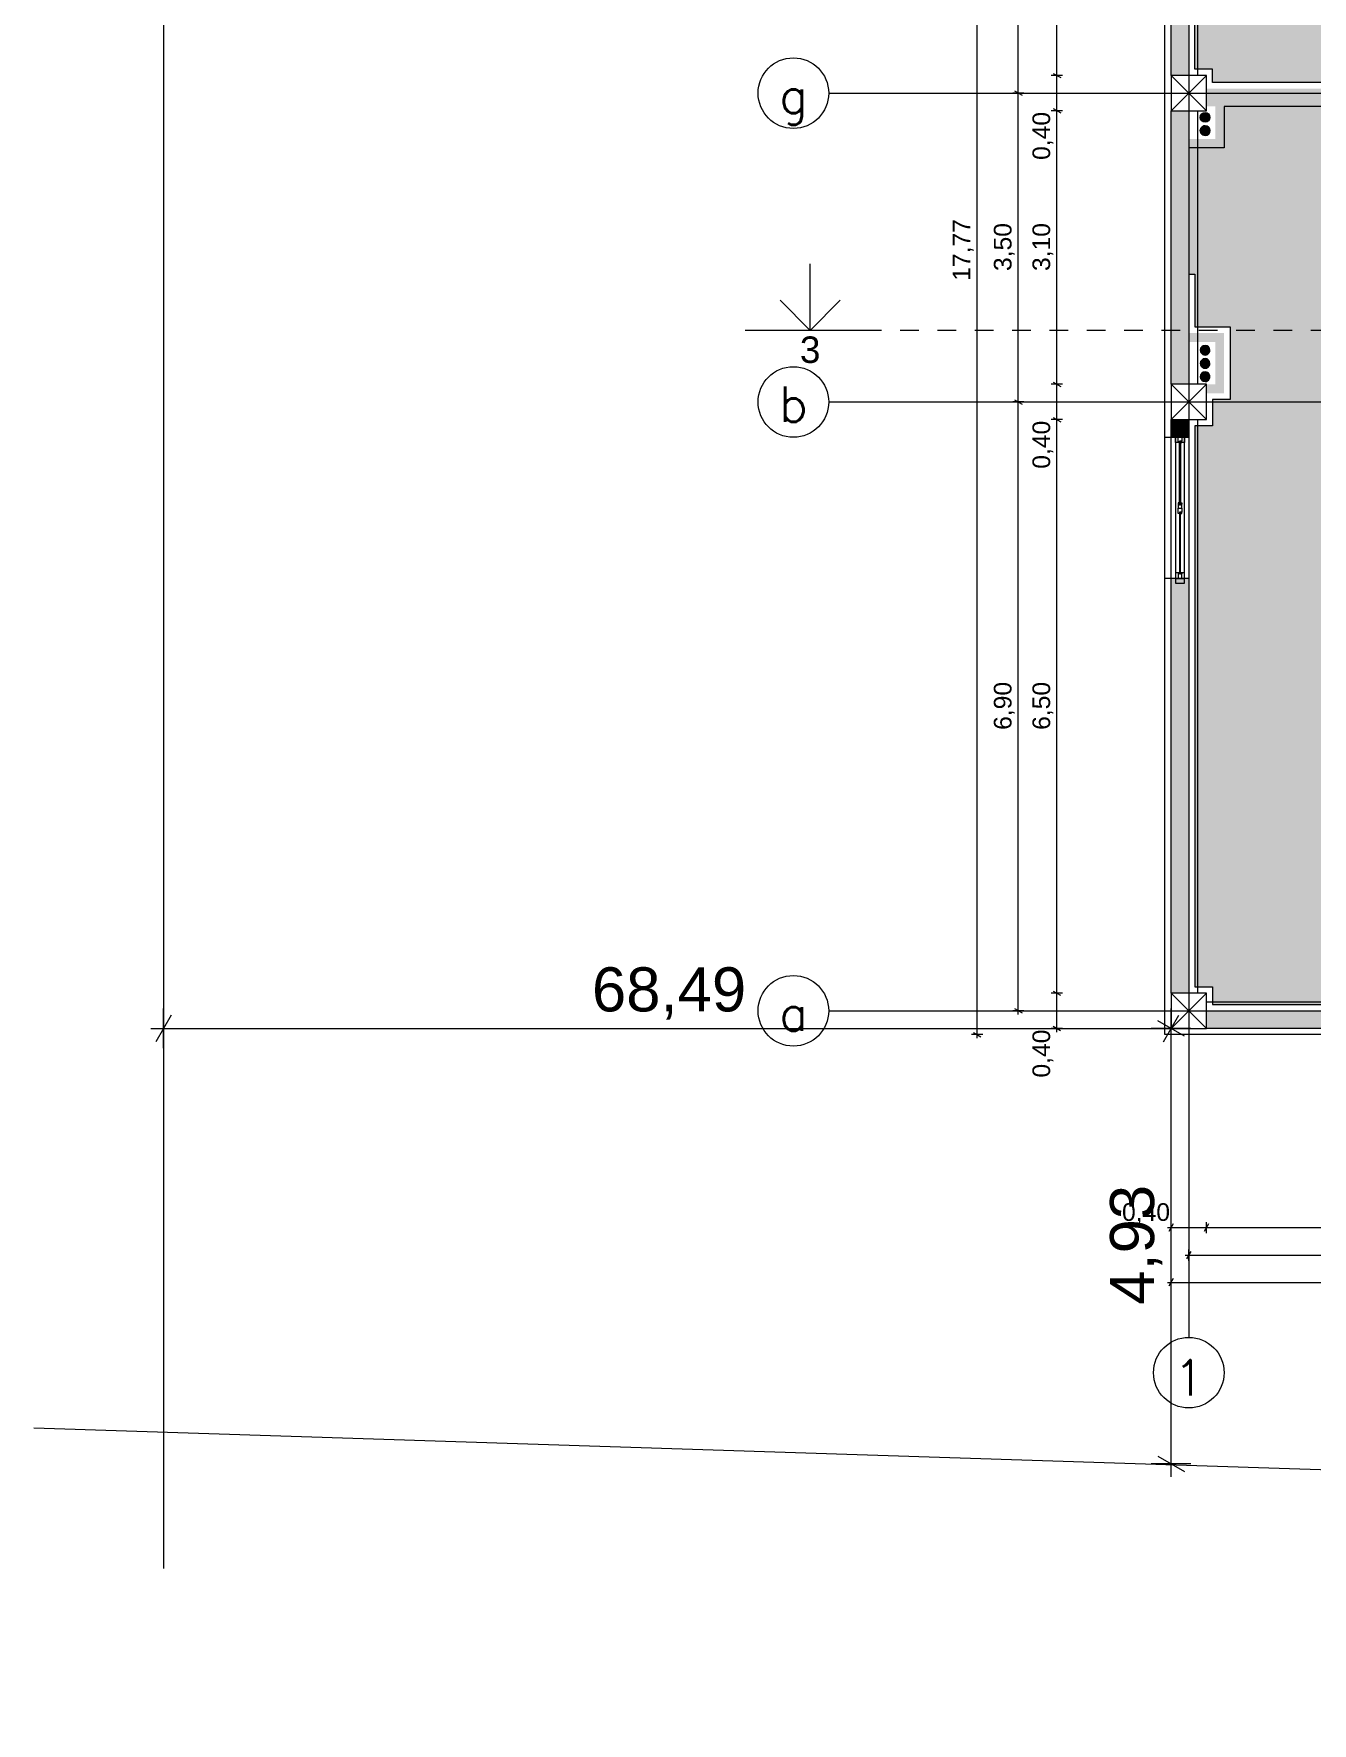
# Model space of a CAD drawing. Header units: metres. Extents: x 476297 to 476657, y 4620828 to 4621206.
# Drawn here: x 476377.77 to 476392.25, y 4621056.25 to 4621075.39 of the extents above; entities that cross this region are included whole.
import ezdxf

# ---------------------------------------------------------------- set-up
doc = ezdxf.new("R2010")
doc.units = ezdxf.units.M
doc.header["$MEASUREMENT"] = 0
doc.linetypes.add('Dashed', pattern=[0.42333333333324, 0.21166666666662, -0.21166666666662])
for name, color, linetype in [('0_Pen_No__42_Pen_No__250', 7, 'Continuous'), ('2D Drafting - General_Pen_No__1', 7, 'Continuous'), ('2D Drafting - General_Pen_No__250_Pen_No__7', 7, 'Continuous'), ('Annotation - Text_Pen_No__7', 7, 'Continuous'), ('G-Anno-Nplt', 7, 'Continuous'), ('kar-panjara_Pen_No__7_Pen_No__7', 7, 'Continuous'), ('New.', 7, 'Continuous'), ('New_________ _________ ___2', 7, 'Continuous'), ('Newreg_nak', 7, 'Continuous'), ('Newshenobebi', 7, 'Continuous'), ('NewStructural - Bearing', 7, 'Continuous'), ('shaxtebi da milebi_Pen_No__1_Pen_No__1', 7, 'Continuous'), ('shaxtebi da milebi_Pen_No__5_Pen_No__250', 7, 'Continuous'), ('shaxtebi da milebi_Pen_No__5_Pen_No__5', 7, 'Continuous'), ('zoma', 7, 'Continuous'), ('zoma_Pen_No__5', 7, 'Continuous')]:
    doc.layers.add(name, color=color, linetype=linetype)
doc.styles.add('GENERATED_STYLE_1', font='arial.ttf')
doc.styles.add('GENERATED_STYLE_2', font='arial.ttf')
doc.linetypes.add('Break', pattern='A,0,[1,A-1 áƒ¡áƒ\x90áƒ®áƒšáƒ˜ - áƒ›áƒ¨áƒ”áƒœáƒ”áƒ‘áƒšáƒ”áƒ‘áƒ¡1.Shx,S=0.01567902550810859,R=0,X=0,Y=0],-1.97555721402168,0', length=1.97555721402168)
doc.dimstyles.new('GENERATED_STYLE__1', dxfattribs={"dimtxt": 0.2, "dimasz": 0.0644213309708986, "dimexe": 0.18, "dimexo": 0.003, "dimgap": 0.09, "dimtad": 1, "dimtih": 1, "dimtoh": 1, "dimzin": 0, "dimdsep": 46, "dimtxsty": 'GENERATED_STYLE_2', "dimblk": 'ARROWHEAD_2', "dimblk1": 'ARROWHEAD_2', "dimblk2": 'ARROWHEAD_2', "dimcen": 0.09, "dimclrd": 142, "dimclre": 142, "dimclrt": 142, "dimadec": 0, "dimazin": 0, "dimtfac": 1, "dimtdec": 4, "dimtmove": 0, "dimatfit": 3, "dimfxl": 1, "dimtolj": 1, "dimtzin": 0, "dimarcsym": 0})
doc.dimstyles.new('GENERATED_STYLE__10', dxfattribs={"dimtxt": 0.5, "dimasz": 0.228, "dimexe": 0.18, "dimexo": 0.003, "dimgap": 0.09, "dimtad": 1, "dimtih": 1, "dimtoh": 1, "dimzin": 0, "dimdsep": 46, "dimtxsty": 'GENERATED_STYLE_2', "dimblk": 'ARROWHEAD_2', "dimblk1": 'ARROWHEAD_2', "dimblk2": 'ARROWHEAD_2', "dimcen": 0.09, "dimclrd": 1, "dimclre": 1, "dimclrt": 1, "dimadec": 0, "dimazin": 0, "dimtfac": 1, "dimtdec": 4, "dimtmove": 0, "dimatfit": 3, "dimfxl": 1, "dimtolj": 1, "dimtzin": 0, "dimarcsym": 0})
doc.dimstyles.new('GENERATED_STYLE__11', dxfattribs={"dimtxt": 0.2, "dimasz": 0.0644213309708986, "dimexe": 0.18, "dimexo": 0.003, "dimgap": 0.09, "dimtad": 1, "dimzin": 0, "dimdsep": 46, "dimtxsty": 'GENERATED_STYLE_2', "dimblk": 'ARROWHEAD_2', "dimblk1": 'ARROWHEAD_2', "dimblk2": 'ARROWHEAD_2', "dimcen": 0.09, "dimclrd": 142, "dimclre": 142, "dimclrt": 142, "dimadec": 0, "dimazin": 0, "dimtfac": 1, "dimtdec": 4, "dimtmove": 0, "dimatfit": 3, "dimfxl": 1, "dimtolj": 1, "dimtzin": 0, "dimarcsym": 0})
doc.dimstyles.new('GENERATED_STYLE__9', dxfattribs={"dimtxt": 0.5, "dimasz": 0.228, "dimexe": 0.18, "dimexo": 0.003, "dimgap": 0.09, "dimtad": 1, "dimzin": 0, "dimdsep": 46, "dimtxsty": 'GENERATED_STYLE_2', "dimblk": 'ARROWHEAD_2', "dimblk1": 'ARROWHEAD_2', "dimblk2": 'ARROWHEAD_2', "dimcen": 0.09, "dimclrd": 1, "dimclre": 1, "dimclrt": 1, "dimadec": 0, "dimazin": 0, "dimtfac": 1, "dimtdec": 4, "dimtmove": 0, "dimatfit": 3, "dimfxl": 1, "dimtolj": 1, "dimtzin": 0, "dimarcsym": 0})

# ---------------------------------------------------------------- blocks, each defined once
blk = doc.blocks.new('*D167', base_point=(476844.5271483883, 4621385.791044046))
at = {"layer": 'zoma', "color": 1, "linetype": 'Continuous', "lineweight": 0, "transparency": 16777216}
for p, q in [((476390.8808092986, 4621064.120585401), (476390.4308092986, 4621064.120585401)), ((476390.8058092986, 4621064.033982901), (476390.5058092986, 4621064.2071879)), ((476390.6558092986, 4621064.120585401), (476390.6558092986, 4621064.267285401)), ((476390.6558092986, 4621059.186710889), (476390.6558092986, 4621064.120585401)), ((476390.8808092986, 4621059.186710889), (476390.4308092986, 4621059.186710889)), ((476390.5058092986, 4621059.273313389), (476390.8058092986, 4621059.10010839)), ((476390.6558092986, 4621059.040010889), (476390.6558092986, 4621059.186710889))]:
    blk.add_line(p, q, dxfattribs=at)
at = {"layer": 'zoma', "color": 1, "lineweight": 0, "transparency": 16777216, "insert": (476390.5558092986, 4621060.98850318), "char_height": 0.5, "attachment_point": 7, "rotation": 90, "style": 'GENERATED_STYLE_2'}
blk.add_mtext('\\A1;{\\pql;\\fArial CYR|b0|i0|c204|p34;4,93}', dxfattribs=at)
blk = doc.blocks.new('ARROWHEAD_2')
at = {"color": 0, "linetype": 'Continuous', "lineweight": 0}
for p, q in [((0, 0), (-1, 0)), ((-0.3781315, -0.655), (0.3781315, 0.655))]:
    blk.add_line(p, q, dxfattribs=at)
blk = doc.blocks.new('*D168', base_point=(476844.5271483883, 4621385.791044046))
at = {"layer": 'zoma', "color": 1, "linetype": 'Continuous', "lineweight": 0, "transparency": 16777216}
for p, q in [((476379.2389633605, 4621063.895585401), (476379.2389633605, 4621064.3455854)), ((476390.6558092986, 4621063.895585401), (476390.6558092986, 4621064.3455854)), ((476379.0922633605, 4621064.120585401), (476379.2389633605, 4621064.120585401)), ((476379.3255658605, 4621064.270585401), (476379.1523608605, 4621063.9705854)), ((476379.2389633605, 4621064.120585401), (476390.6558092986, 4621064.120585401)), ((476390.5692067986, 4621063.9705854), (476390.7424117986, 4621064.270585401)), ((476390.6558092986, 4621064.120585401), (476390.8025092986, 4621064.120585401))]:
    blk.add_line(p, q, dxfattribs=at)
at = {"layer": 'zoma', "color": 1, "lineweight": 0, "transparency": 16777216, "insert": (476384.0925288057, 4621064.2205854), "char_height": 0.5, "attachment_point": 7, "style": 'GENERATED_STYLE_2'}
blk.add_mtext('\\A1;{\\pql;\\fArial CYR|b0|i0|c204|p34;68,49}', dxfattribs=at)
blk = doc.blocks.new('*D177', base_point=(476844.5271483883, 4621385.791044046))
at = {"layer": 'zoma', "color": 142, "linetype": 'Continuous', "lineweight": 0, "transparency": 16777216}
for p, q in [((476390.8143538779, 4621061.551378555), (476390.8558039184, 4621061.551378555)), ((476390.8802734286, 4621061.593761009), (476390.8313344083, 4621061.5089961)), ((476390.8558039184, 4621061.487804873), (476390.8558039184, 4621061.614952236)), ((476390.8558039184, 4621061.551378555), (476397.7558039184, 4621061.551378555)), ((476397.7802734285, 4621061.593761009), (476397.7313344082, 4621061.5089961)), ((476397.7558039184, 4621061.487804873), (476397.7558039184, 4621061.614952236))]:
    blk.add_line(p, q, dxfattribs=at)
at = {"layer": 'zoma', "color": 142, "lineweight": 0, "transparency": 16777216, "insert": (476394.0397459125, 4621061.591378556), "char_height": 0.2, "attachment_point": 7, "style": 'GENERATED_STYLE_2'}
blk.add_mtext('\\A1;{\\pql;\\fArial CYR|b0|i0|c204|p34;6,90}', dxfattribs=at)
blk = doc.blocks.new('*D183', base_point=(476844.5271483883, 4621385.791044046))
at = {"layer": 'zoma', "color": 142, "linetype": 'Continuous', "lineweight": 0, "transparency": 16777216}
for p, q in [((476388.9241291361, 4621071.220579277), (476388.9241286437, 4621074.720579277)), ((476388.9877028179, 4621071.220579286), (476388.8605554542, 4621071.220579267)), ((476388.881746678, 4621071.245048781), (476388.9665115941, 4621071.196109773)), ((476388.9241301067, 4621064.320579276), (476388.9241291361, 4621071.220579277)), ((476388.9877037886, 4621064.320579286), (476388.8605564248, 4621064.320579268)), ((476388.8817476486, 4621064.345048781), (476388.9665125647, 4621064.296109772)), ((476388.9241301125, 4621064.279129236), (476388.9241301067, 4621064.320579276))]:
    blk.add_line(p, q, dxfattribs=at)
at = {"layer": 'zoma', "color": 142, "lineweight": 0, "transparency": 16777216, "insert": (476388.8841296582, 4621067.504521265), "char_height": 0.2, "attachment_point": 7, "rotation": 90.00000805970959, "style": 'GENERATED_STYLE_2'}
blk.add_mtext('\\A1;{\\pql;\\fArial CYR|b0|i0|c204|p34;6,90}', dxfattribs=at)
blk = doc.blocks.new('*D184', base_point=(476844.5271483883, 4621385.791044046))
at = {"layer": 'zoma', "color": 142, "linetype": 'Continuous', "lineweight": 0, "transparency": 16777216}
for p, q in [((476388.8817461857, 4621074.745048781), (476388.9665111018, 4621074.696109773)), ((476388.9241291361, 4621071.220579277), (476388.9241286437, 4621074.720579277)), ((476388.9877028179, 4621071.220579286), (476388.8605554542, 4621071.220579267)), ((476388.881746678, 4621071.245048781), (476388.9665115941, 4621071.196109773))]:
    blk.add_line(p, q, dxfattribs=at)
at = {"layer": 'zoma', "color": 142, "lineweight": 0, "transparency": 16777216, "insert": (476388.8841289267, 4621072.704521265), "char_height": 0.2, "attachment_point": 7, "rotation": 90.00000805970959, "style": 'GENERATED_STYLE_2'}
blk.add_mtext('\\A1;{\\pql;\\fArial CYR|b0|i0|c204|p34;3,50}', dxfattribs=at)
blk = doc.blocks.new('*D185', base_point=(476844.5271483883, 4621385.791044046))
at = {"layer": 'zoma', "color": 142, "linetype": 'Continuous', "lineweight": 0, "transparency": 16777216}
for p, q in [((476388.987701355, 4621081.620579286), (476388.8605539912, 4621081.620579268)), ((476388.9665101311, 4621081.596109773), (476388.8817452151, 4621081.645048781)), ((476388.9241276731, 4621081.620579277), (476388.9241276673, 4621081.662029318)), ((476388.9241286437, 4621074.720579277), (476388.9241276731, 4621081.620579277)), ((476388.9877023256, 4621074.720579286), (476388.8605549618, 4621074.720579267)), ((476388.8817461857, 4621074.745048781), (476388.9665111018, 4621074.696109773)), ((476388.9241291361, 4621071.220579277), (476388.9241286437, 4621074.720579277))]:
    blk.add_line(p, q, dxfattribs=at)
at = {"layer": 'zoma', "color": 142, "lineweight": 0, "transparency": 16777216, "insert": (476388.8841281952, 4621077.904521265), "char_height": 0.2, "attachment_point": 7, "rotation": 90.00000805970959, "style": 'GENERATED_STYLE_2'}
blk.add_mtext('\\A1;{\\pql;\\fArial CYR|b0|i0|c204|p34;6,90}', dxfattribs=at)
blk = doc.blocks.new('*D189', base_point=(476844.5271483883, 4621385.791044046))
at = {"layer": 'zoma', "color": 142, "linetype": 'Continuous', "lineweight": 0, "transparency": 16777216}
for p, q in [((476390.6143538778, 4621061.242730129), (476390.6558039184, 4621061.242730129)), ((476390.6802734286, 4621061.285112583), (476390.6313344082, 4621061.200347674)), ((476390.6558039184, 4621061.179156447), (476390.6558039184, 4621061.30630381)), ((476390.6558039184, 4621061.242730129), (476432.4558039184, 4621061.242730129)), ((476432.4313344082, 4621061.200347674), (476432.4802734285, 4621061.285112583)), ((476432.4558039184, 4621061.179156447), (476432.4558039184, 4621061.30630381)), ((476432.4558039184, 4621061.242730129), (476432.497253959, 4621061.242730129))]:
    blk.add_line(p, q, dxfattribs=at)
at = {"layer": 'zoma', "color": 142, "lineweight": 0, "transparency": 16777216, "insert": (476411.2138609244, 4621061.28273013), "char_height": 0.2, "attachment_point": 7, "style": 'GENERATED_STYLE_2'}
blk.add_mtext('\\A1;{\\pql;\\fArial CYR|b0|i0|c204|p34;41,80}', dxfattribs=at)
blk = doc.blocks.new('*D190', base_point=(476844.5271483883, 4621385.791044046))
at = {"layer": 'zoma', "color": 142, "linetype": 'Continuous', "lineweight": 0, "transparency": 16777216}
for p, q in [((476390.6143538778, 4621061.862910809), (476390.6558039184, 4621061.862910809)), ((476390.6802734286, 4621061.905293263), (476390.6313344082, 4621061.820528354)), ((476390.6558039184, 4621061.799337127), (476390.6558039184, 4621061.926484491)), ((476390.6558039184, 4621061.862910809), (476391.0558039185, 4621061.862910809)), ((476391.0802734286, 4621061.905293263), (476391.0313344083, 4621061.820528354)), ((476391.0558039185, 4621061.799337127), (476391.0558039185, 4621061.926484491))]:
    blk.add_line(p, q, dxfattribs=at)
at = {"layer": 'zoma', "color": 142, "lineweight": 0, "transparency": 16777216, "insert": (476390.0991908617, 4621061.90291081), "char_height": 0.2, "attachment_point": 7, "style": 'GENERATED_STYLE_2'}
blk.add_mtext('\\A1;{\\pql;\\fArial CYR|b0|i0|c204|p34;0,40}', dxfattribs=at)
blk = doc.blocks.new('*D191', base_point=(476844.5271483883, 4621385.791044046))
at = {"layer": 'zoma', "color": 142, "linetype": 'Continuous', "lineweight": 0, "transparency": 16777216}
for p, q in [((476391.0802734286, 4621061.905293263), (476391.0313344083, 4621061.820528354)), ((476391.0558039185, 4621061.799337127), (476391.0558039185, 4621061.926484491)), ((476391.0558039185, 4621061.862910809), (476397.5558039184, 4621061.862910809)), ((476397.5802734285, 4621061.905293263), (476397.5313344082, 4621061.820528354)), ((476397.5558039184, 4621061.799337127), (476397.5558039184, 4621061.926484491))]:
    blk.add_line(p, q, dxfattribs=at)
at = {"layer": 'zoma', "color": 142, "lineweight": 0, "transparency": 16777216, "char_height": 0.2, "attachment_point": 7, "style": 'GENERATED_STYLE_2'}
for s, insert in [('\\A1;{\\pql;\\fArial CYR|b0|i0|c204|p34;6,50}', (476394.0397459125, 4621061.90291081)), ('\\A1;{\\pql;\\fArial CYR|b0|i0|c204|p34;0,40}', (476396.9991908617, 4621061.90291081))]:
    blk.add_mtext(s, dxfattribs=dict(at, insert=insert))
blk = doc.blocks.new('*D210', base_point=(476844.5271483883, 4621385.791044046))
at = {"layer": 'zoma', "color": 142, "linetype": 'Continuous', "lineweight": 0, "transparency": 16777216}
for p, q in [((476389.3615040861, 4621064.520591023), (476389.3615618516, 4621071.020591022)), ((476389.4250777679, 4621064.520590458), (476389.2979304042, 4621064.520591588)), ((476389.3191218489, 4621064.54506091), (476389.4038863232, 4621064.496121136)), ((476389.3615005313, 4621064.120591023), (476389.3615040861, 4621064.520591023)), ((476389.4250742131, 4621064.120590458), (476389.2979268494, 4621064.120591587)), ((476389.3191182941, 4621064.14506091), (476389.4038827684, 4621064.096121136)), ((476389.3615001629, 4621064.079140982), (476389.3615005313, 4621064.120591023))]:
    blk.add_line(p, q, dxfattribs=at)
at = {"layer": 'zoma', "color": 142, "lineweight": 0, "transparency": 16777216, "insert": (476389.321495584, 4621063.563978322), "char_height": 0.2, "attachment_point": 7, "rotation": 89.99949081201474, "style": 'GENERATED_STYLE_2'}
blk.add_mtext('\\A1;{\\pql;\\fArial CYR|b0|i0|c204|p34;0,40}', dxfattribs=at)
blk = doc.blocks.new('*D211', base_point=(476844.5271483883, 4621385.791044046))
at = {"layer": 'zoma', "color": 142, "linetype": 'Continuous', "lineweight": 0, "transparency": 16777216}
for p, q in [((476389.4251355334, 4621071.020590457), (476389.2979881697, 4621071.020591588)), ((476389.3191796145, 4621071.045060909), (476389.4039440887, 4621070.996121136)), ((476389.3615040861, 4621064.520591023), (476389.3615618516, 4621071.020591022)), ((476389.4250777679, 4621064.520590458), (476389.2979304042, 4621064.520591588)), ((476389.3191218489, 4621064.54506091), (476389.4038863232, 4621064.496121136))]:
    blk.add_line(p, q, dxfattribs=at)
at = {"layer": 'zoma', "color": 142, "lineweight": 0, "transparency": 16777216, "char_height": 0.2, "attachment_point": 7, "rotation": 89.99949081201474, "style": 'GENERATED_STYLE_2'}
for s, insert in [('\\A1;{\\pql;\\fArial CYR|b0|i0|c204|p34;0,40}', (476389.3215569044, 4621070.463978321)), ('\\A1;{\\pql;\\fArial CYR|b0|i0|c204|p34;6,50}', (476389.3215306037, 4621067.504533372))]:
    blk.add_mtext(s, dxfattribs=dict(at, insert=insert))
blk = doc.blocks.new('*D212', base_point=(476844.5271483883, 4621385.791044046))
at = {"layer": 'zoma', "color": 142, "linetype": 'Continuous', "lineweight": 0, "transparency": 16777216}
for p, q in [((476389.3615654064, 4621071.420591022), (476389.3615929561, 4621074.520593731)), ((476389.4251390883, 4621071.420590457), (476389.2979917245, 4621071.420591587)), ((476389.3191831693, 4621071.445060909), (476389.4039476435, 4621071.396121135)), ((476389.3615618516, 4621071.020591022), (476389.3615654064, 4621071.420591022)), ((476389.4251355334, 4621071.020590457), (476389.2979881697, 4621071.020591588)), ((476389.3191796145, 4621071.045060909), (476389.4039440887, 4621070.996121136)), ((476389.3615040861, 4621064.520591023), (476389.3615618516, 4621071.020591022))]:
    blk.add_line(p, q, dxfattribs=at)
blk = doc.blocks.new('*D213', base_point=(476844.5271483883, 4621385.791044046))
at = {"layer": 'zoma', "color": 142, "linetype": 'Continuous', "lineweight": 0, "transparency": 16777216}
for p, q in [((476389.319210719, 4621074.545063618), (476389.4039751933, 4621074.496123844)), ((476389.3615654064, 4621071.420591022), (476389.3615929561, 4621074.520593731)), ((476389.3191831693, 4621071.445060909), (476389.4039476435, 4621071.396121135))]:
    blk.add_line(p, q, dxfattribs=at)
at = {"layer": 'zoma', "color": 142, "lineweight": 0, "transparency": 16777216, "char_height": 0.2, "attachment_point": 7, "rotation": 89.99949081201474, "style": 'GENERATED_STYLE_2'}
for s, insert in [('\\A1;{\\pql;\\fArial CYR|b0|i0|c204|p34;0,40}', (476389.3215880089, 4621073.96398103)), ('\\A1;{\\pql;\\fArial CYR|b0|i0|c204|p34;3,10}', (476389.3215768162, 4621072.704534726))]:
    blk.add_mtext(s, dxfattribs=dict(at, insert=insert))
blk = doc.blocks.new('*D214', base_point=(476844.5271483883, 4621385.791044046))
at = {"layer": 'zoma', "color": 142, "linetype": 'Continuous', "lineweight": 0, "transparency": 16777216}
for p, q in [((476389.3615965109, 4621074.92059373), (476389.3616542765, 4621081.420592828)), ((476389.4251701928, 4621074.920593165), (476389.2980228291, 4621074.920594295)), ((476389.3192142738, 4621074.945063617), (476389.4039787481, 4621074.896123843)), ((476389.3615929561, 4621074.520593731), (476389.3615965109, 4621074.92059373)), ((476389.425166638, 4621074.520593165), (476389.2980192743, 4621074.520594296)), ((476389.319210719, 4621074.545063618), (476389.4039751933, 4621074.496123844)), ((476389.3615654064, 4621071.420591022), (476389.3615929561, 4621074.520593731))]:
    blk.add_line(p, q, dxfattribs=at)
blk = doc.blocks.new('*D215', base_point=(476844.5271483883, 4621385.791044046))
at = {"layer": 'zoma', "color": 142, "linetype": 'Continuous', "lineweight": 0, "transparency": 16777216}
for p, q in [((476389.3616542765, 4621081.420592828), (476389.3616578313, 4621081.820592827)), ((476389.4252279584, 4621081.420592262), (476389.2980805946, 4621081.420593392)), ((476389.3192720393, 4621081.445062714), (476389.4040365136, 4621081.396122941)), ((476389.3615965109, 4621074.92059373), (476389.3616542765, 4621081.420592828)), ((476389.4251701928, 4621074.920593165), (476389.2980228291, 4621074.920594295)), ((476389.3192142738, 4621074.945063617), (476389.4039787481, 4621074.896123843))]:
    blk.add_line(p, q, dxfattribs=at)
at = {"layer": 'zoma', "color": 142, "lineweight": 0, "transparency": 16777216, "char_height": 0.2, "attachment_point": 7, "rotation": 89.99949081201474, "style": 'GENERATED_STYLE_2'}
for s, insert in [('\\A1;{\\pql;\\fArial CYR|b0|i0|c204|p34;0,40}', (476389.3216493293, 4621080.863980127)), ('\\A1;{\\pql;\\fArial CYR|b0|i0|c204|p34;6,50}', (476389.3216230287, 4621077.904535628))]:
    blk.add_mtext(s, dxfattribs=dict(at, insert=insert))
blk = doc.blocks.new('*D217', base_point=(476844.5271483883, 4621385.791044046))
at = {"layer": 'zoma', "color": 142, "linetype": 'Continuous', "lineweight": 0, "transparency": 16777216}
for p, q in [((476389.4252315132, 4621081.820592262), (476389.2980841494, 4621081.820593392)), ((476389.4040400684, 4621081.79612294), (476389.3192755941, 4621081.845062713)), ((476389.3616542765, 4621081.420592828), (476389.3616578313, 4621081.820592827)), ((476389.3616578313, 4621081.820592827), (476389.3616581996, 4621081.862042868)), ((476389.4252279584, 4621081.420592262), (476389.2980805946, 4621081.420593392)), ((476389.3192720393, 4621081.445062714), (476389.4040365136, 4621081.396122941)), ((476389.3615965109, 4621074.92059373), (476389.3616542765, 4621081.420592828))]:
    blk.add_line(p, q, dxfattribs=at)
blk = doc.blocks.new('*D218', base_point=(476844.5271483883, 4621385.791044046))
at = {"layer": 'zoma', "color": 142, "linetype": 'Continuous', "lineweight": 0, "transparency": 16777216}
for p, q in [((476388.5212444049, 4621081.820601731), (476388.3940970412, 4621081.820602878)), ((476388.5000529567, 4621081.796132412), (476388.4152884893, 4621081.845072197)), ((476388.4575103012, 4621064.050601674), (476388.457670723, 4621081.820602304)), ((476388.457670723, 4621081.820602304), (476388.4576710972, 4621081.862052345)), ((476388.5210839831, 4621064.0506011), (476388.3939366193, 4621064.050602248)), ((476388.4151280675, 4621064.075071567), (476388.4998925349, 4621064.026131781)), ((476388.457509927, 4621064.009151633), (476388.4575103012, 4621064.050601674))]:
    blk.add_line(p, q, dxfattribs=at)
at = {"layer": 'zoma', "color": 142, "lineweight": 0, "transparency": 16777216, "insert": (476388.4175874246, 4621072.593659356), "char_height": 0.2, "attachment_point": 7, "rotation": 89.99948275230516, "style": 'GENERATED_STYLE_2'}
blk.add_mtext('\\A1;{\\pql;\\fArial CYR|b0|i0|c204|p34;17,77}', dxfattribs=at)
blk = doc.blocks.new('*D335', base_point=(476844.5271483883, 4621385.791044046))
at = {"layer": 'zoma', "color": 142, "linetype": 'Continuous', "lineweight": 0, "transparency": 16777216}
for p, q in [((476390.6135601685, 4621099.59088307), (476390.6550102091, 4621099.59088307)), ((476390.6794797193, 4621099.633265524), (476390.6305406989, 4621099.548500615)), ((476390.6550102091, 4621099.527309388), (476390.6550102091, 4621099.654456751)), ((476390.6550102091, 4621099.59088307), (476391.0550102092, 4621099.59088307)), ((476391.0794797193, 4621099.633265524), (476391.030540699, 4621099.548500615)), ((476391.0550102092, 4621099.527309388), (476391.0550102092, 4621099.654456751))]:
    blk.add_line(p, q, dxfattribs=at)
at = {"layer": 'zoma', "color": 142, "lineweight": 0, "transparency": 16777216, "insert": (476390.0983971524, 4621099.63088307), "char_height": 0.2, "attachment_point": 7, "style": 'GENERATED_STYLE_2'}
blk.add_mtext('\\A1;{\\pql;\\fArial CYR|b0|i0|c204|p34;0,40}', dxfattribs=at)
blk = doc.blocks.new('*D336', base_point=(476844.5271483883, 4621385.791044046))
at = {"layer": 'zoma', "color": 142, "linetype": 'Continuous', "lineweight": 0, "transparency": 16777216}
for p, q in [((476391.0794797193, 4621099.633265524), (476391.030540699, 4621099.548500615)), ((476391.0550102092, 4621099.527309388), (476391.0550102092, 4621099.654456751)), ((476391.0550102092, 4621099.59088307), (476397.5550102091, 4621099.59088307)), ((476397.5794797192, 4621099.633265524), (476397.5305406989, 4621099.548500615)), ((476397.5550102091, 4621099.527309388), (476397.5550102091, 4621099.654456751))]:
    blk.add_line(p, q, dxfattribs=at)
at = {"layer": 'zoma', "color": 142, "lineweight": 0, "transparency": 16777216, "char_height": 0.2, "attachment_point": 7, "style": 'GENERATED_STYLE_2'}
for s, insert in [('\\A1;{\\pql;\\fArial CYR|b0|i0|c204|p34;6,50}', (476394.0389522031, 4621099.63088307)), ('\\A1;{\\pql;\\fArial CYR|b0|i0|c204|p34;0,40}', (476396.9983971523, 4621099.63088307))]:
    blk.add_mtext(s, dxfattribs=dict(at, insert=insert))

msp = doc.modelspace()

# ---------------------------------------------------------------- hatches: boundary and pattern name
at = {"layer": '2D Drafting - General_Pen_No__250_Pen_No__7', "linetype": 'Continuous', "lineweight": 0}
for points in [[(476390.6558032854, 4621075.720579524), (476390.6558033979, 4621074.920579521), (476390.8558033991, 4621074.920579549), (476390.8558032866, 4621075.720579552)], [(476391.0558034472, 4621074.570579576), (476396.3561592643, 4621074.570580322), (476396.3561592362, 4621074.770580285), (476391.0558034191, 4621074.770579319)], [(476390.8558034554, 4621074.520579549), (476390.8558038914, 4621071.420579548), (476390.6558038903, 4621071.42057952), (476390.6558034542, 4621074.520579521)], [(476390.8558035055, 4621074.100391708), (476390.8558034914, 4621074.200579537), (476391.1558035047, 4621074.20057958), (476391.1558034382, 4621074.570579591), (476391.2558034424, 4621074.570579605), (476391.2558035086, 4621074.100391765)], [(476390.8558038085, 4621072.002291485), (476390.8558038226, 4621071.902103657), (476391.1558038348, 4621071.902103699), (476391.155803891, 4621071.420579584), (476391.0558038908, 4621071.42057957), (476391.055803905, 4621071.320103677), (476391.2558039054, 4621071.320103706), (476391.2558038094, 4621072.002291542)], [(476390.6558039465, 4621071.020579521), (476390.6558039747, 4621070.82057952), (476390.8558039758, 4621070.820579548), (476390.8558039477, 4621071.020579549)], [(476390.8558042009, 4621069.220577738), (476390.6558041997, 4621069.22057771), (476390.6558048609, 4621064.52057952), (476390.855804862, 4621064.520579549)], [(476392.7554730545, 4621064.120579774), (476391.0558049172, 4621064.120579535), (476391.0558048891, 4621064.320579536), (476392.7554730264, 4621064.320579775)]]:
    msp.add_hatch(color=7, dxfattribs=at).paths.add_polyline_path(points)
at = {"layer": 'G-Anno-Nplt', "linetype": 'Continuous', "lineweight": 0}
for points in [[(476401.5558023684, 4621076.220577838), (476401.5558027764, 4621074.770579703), (476398.8459905997, 4621074.770578941), (476398.8459904871, 4621075.170578999), (476397.8358027974, 4621075.170578715), (476397.835802848, 4621074.990578602), (476397.485802856, 4621074.990578503), (476397.4858028982, 4621074.84057862), (476391.1258027382, 4621074.840576672), (476391.1258026959, 4621074.990764576), (476390.9258029041, 4621074.99076452), (476390.9258011148, 4621081.35057666), (476391.1258010651, 4621081.350576716), (476391.1258010088, 4621081.550576666), (476397.4858010104, 4621081.550578455), (476397.4858010667, 4621081.350578347), (476398.0258012491, 4621081.350578499), (476398.0258011929, 4621081.550578607), (476401.4858008071, 4621081.55057958), (476401.4858023067, 4621076.220577818)], [(476397.5858047264, 4621064.590580441), (476397.5858038318, 4621070.95058052), (476397.4858036464, 4621070.950580506), (476397.4858035704, 4621071.490580475), (476397.5858037558, 4621071.49058049), (476397.5858036278, 4621072.400580547), (476397.1456161925, 4621072.400580484), (476397.1456161363, 4621072.800580475), (476395.9365396766, 4621072.800580304), (476395.9365394374, 4621074.50058027), (476393.9257601717, 4621074.500579988), (476393.9257601618, 4621074.570579981), (476391.2558034356, 4621074.570579605), (476391.2558035017, 4621074.100391681), (476390.8558035187, 4621074.100391624), (476390.8558037198, 4621072.670579667), (476390.9258035613, 4621072.670579677), (476390.9258036455, 4621072.072291483), (476391.3258039319, 4621072.072291539), (476391.3258040476, 4621071.250103576), (476391.1258041319, 4621071.250103547), (476391.1258041741, 4621070.950579612), (476390.9258038033, 4621070.950579583), (476390.925804698, 4621064.590579504), (476391.1258050687, 4621064.590579532), (476391.1258050968, 4621064.390637866), (476397.4858048726, 4621064.390638761), (476397.4858048444, 4621064.590580427)]]:
    msp.add_hatch(color=167, dxfattribs=at).paths.add_polyline_path(points)
at = {"layer": 'shaxtebi da milebi_Pen_No__1_Pen_No__1', "linetype": 'Continuous', "lineweight": 0}
for points in [[(476391.0409268055, 4621074.390579575, 0.9999999999999999), (476391.0409267888, 4621074.500579575, 0.9999999999999999)], [(476391.0409272033, 4621071.562103671, -0.9999999999999999), (476391.0409272176, 4621071.452103671, -0.9999999999999999)]]:
    msp.add_hatch(color=1, dxfattribs=at).paths.add_polyline_path(points)
at = {"layer": 'shaxtebi da milebi_Pen_No__5_Pen_No__5', "linetype": 'Continuous', "lineweight": 0}
for color, points in [(251, [(476391.040926804, 4621074.350579575, -0.9999999999999999), (476391.0409268201, 4621074.240579573, -0.9999999999999999)]), (5, [(476390.985927164, 4621071.807103664, 0.9999999999999999), (476391.0959271653, 4621071.807103679, 0.9999999999999999)]), (5, [(476390.9859271852, 4621071.657103663, 0.9999999999999999), (476391.0959271864, 4621071.657103678, 0.9999999999999999)])]:
    msp.add_hatch(color=color, dxfattribs=at).paths.add_polyline_path(points)

# ---------------------------------------------------------------- linework, layer by layer
at = {"layer": '0_Pen_No__42_Pen_No__250', "color": 5, "linetype": 'Continuous', "lineweight": 0}
for centre in [(476386.3752527605, 4621074.720578918), (476386.3752527605, 4621074.720578918), (476386.3752532528, 4621071.220578918), (476386.3752532528, 4621071.220578918), (476386.3752542234, 4621064.320578918), (476386.3752542234, 4621064.320578918), (476390.855805466, 4621060.219370452), (476390.855805466, 4621060.219370452)]:
    msp.add_circle(centre, 0.4000000000000057, dxfattribs=at)
at = {"layer": '2D Drafting - General_Pen_No__1', "color": 7, "linetype": 'Continuous', "lineweight": 0}
for p, q in [((476391.0558034542, 4621074.520579576), (476390.6558033979, 4621074.920579521)), ((476390.6558034542, 4621074.520579521), (476391.055803398, 4621074.920579577)), ((476390.6558039465, 4621071.020579521), (476391.0558038903, 4621071.420579576)), ((476391.0558039466, 4621071.020579576), (476390.6558038903, 4621071.42057952)), ((476390.6558049172, 4621064.12057952), (476391.055804861, 4621064.520579576)), ((476391.0558049172, 4621064.120579577), (476390.6558048609, 4621064.52057952))]:
    msp.add_line(p, q, dxfattribs=at)
at = {"layer": '2D Drafting - General_Pen_No__1', "color": 7, "linetype": 'Continuous', "lineweight": 0, "flags": 128}
for points in [[(476390.6558028775, 4621074.920576581), (476390.6558010488, 4621081.42057658), (476390.9558010499, 4621081.420576665), (476390.9558028787, 4621074.920576665)], [(476390.6558034542, 4621074.520579521), (476391.0558034542, 4621074.520579576), (476391.055803398, 4621074.920579577), (476390.6558033979, 4621074.920579521)], [(476390.6558038903, 4621071.42057952), (476390.6558034542, 4621074.520579521), (476390.9558034554, 4621074.520579563), (476390.9558038915, 4621071.420579562)], [(476390.6558039465, 4621071.020579521), (476391.0558039466, 4621071.020579576), (476391.0558038903, 4621071.420579576), (476390.6558038903, 4621071.42057952)], [(476390.6558048609, 4621064.52057952), (476390.6558039465, 4621071.020579521), (476390.9558039477, 4621071.020579563), (476390.9558048621, 4621064.520579563)], [(476390.6558049172, 4621064.12057952), (476391.0558049172, 4621064.120579577), (476391.055804861, 4621064.520579576), (476390.6558048609, 4621064.52057952)], [(476397.5558049171, 4621064.120580492), (476391.0558049171, 4621064.120579577), (476391.0558048749, 4621064.420579577), (476397.5558048749, 4621064.420580491)]]:
    msp.add_lwpolyline(points, close=True, dxfattribs=at)
at = {"layer": 'G-Anno-Nplt', "color": 7, "linetype": 'Continuous', "lineweight": 0, "flags": 128}
msp.add_lwpolyline([(476401.5558023684, 4621076.220577838), (476401.5558027764, 4621074.770579703), (476398.8459905997, 4621074.770578941), (476398.8459904871, 4621075.170578999), (476397.8358027974, 4621075.170578715), (476397.835802848, 4621074.990578602), (476397.485802856, 4621074.990578503), (476397.4858028982, 4621074.84057862), (476391.1258027382, 4621074.840576672), (476391.1258026959, 4621074.990764576), (476390.9258029041, 4621074.99076452), (476390.9258011148, 4621081.35057666), (476391.1258010651, 4621081.350576716), (476391.1258010088, 4621081.550576666), (476397.4858010104, 4621081.550578455), (476397.4858010667, 4621081.350578347), (476398.0258012491, 4621081.350578499), (476398.0258011929, 4621081.550578607), (476401.4858008071, 4621081.55057958), (476401.4858023067, 4621076.220577818)], close=True, dxfattribs=at)
msp.add_lwpolyline([(476393.9257601618, 4621074.570579981), (476391.2558034356, 4621074.570579605), (476391.2558035017, 4621074.100391681), (476390.8558035187, 4621074.100391624), (476390.8558037198, 4621072.670579667), (476390.9258035613, 4621072.670579677), (476390.9258036455, 4621072.072291483), (476391.3258039319, 4621072.072291539), (476391.3258040476, 4621071.250103576), (476391.1258041319, 4621071.250103547), (476391.1258041741, 4621070.950579612), (476390.9258038033, 4621070.950579583), (476390.925804698, 4621064.590579504), (476391.1258050687, 4621064.590579532), (476391.1258050968, 4621064.390637866), (476397.4858048726, 4621064.390638761)], dxfattribs=at)
at = {"layer": 'kar-panjara_Pen_No__7_Pen_No__7', "color": 7, "linetype": 'Continuous', "lineweight": 0, "flags": 128}
for points in [[(476390.8057954909, 4621069.220577731), (476390.8057400719, 4621070.820579542), (476390.705795282, 4621070.820579529), (476390.705850701, 4621069.220577718)], [(476390.7057963102, 4621070.760904969), (476390.7057962943, 4621070.880904969), (476390.8057962948, 4621070.880904982), (476390.8057963108, 4621070.760904982)], [(476390.7756801885, 4621070.820579538), (476390.7756801948, 4621070.775579538), (476390.7606801952, 4621070.775579536), (476390.7506801935, 4621070.775579534), (476390.7506801956, 4621070.760904975), (476390.7356801969, 4621070.760904973), (476390.7356801885, 4621070.820579533)], [(476390.7606801952, 4621070.775579536), (476390.7606802895, 4621070.051739287), (476390.7506802888, 4621070.051739286), (476390.7506801935, 4621070.775579534)], [(476390.7756801969, 4621070.760904978), (476390.7756801948, 4621070.775579538), (476390.7606801952, 4621070.775579536), (476390.7606801973, 4621070.760904976)], [(476390.7756802933, 4621070.016007695), (476390.7756802879, 4621070.061007695), (476390.7606802883, 4621070.061007693), (476390.7506802875, 4621070.061007692), (476390.7506802854, 4621070.076007692), (476390.7356802858, 4621070.07600769), (476390.7356802933, 4621070.01600769)], [(476390.7756802858, 4621070.076007695), (476390.7756802879, 4621070.061007695), (476390.7606802883, 4621070.061007693), (476390.7606802862, 4621070.076007693)], [(476390.7756802933, 4621070.016007695), (476390.7756802997, 4621069.971007695), (476390.7606803, 4621069.971007694), (476390.7506802984, 4621069.971007692), (476390.7506803005, 4621069.956007692), (476390.7356803017, 4621069.95600769), (476390.7356802933, 4621070.01600769)], [(476390.760680391, 4621069.271007693), (476390.7606803, 4621069.971007694), (476390.7506802984, 4621069.971007692), (476390.7506803893, 4621069.271007692)], [(476390.7756803018, 4621069.956007695), (476390.7756802997, 4621069.971007695), (476390.7606803, 4621069.971007694), (476390.7606803021, 4621069.956007693)], [(476390.7057965018, 4621069.286007686), (476390.7057965168, 4621069.166007686), (476390.8057965183, 4621069.166007699), (476390.8057965024, 4621069.286007699)], [(476390.7756803978, 4621069.220577727), (476390.7756803907, 4621069.271007695), (476390.760680391, 4621069.271007693), (476390.7506803893, 4621069.271007692), (476390.7506803873, 4621069.286007692), (476390.7356803885, 4621069.28600769), (476390.7356803977, 4621069.220577721)], [(476390.7756803886, 4621069.286007695), (476390.7756803907, 4621069.271007695), (476390.760680391, 4621069.271007693), (476390.7606803889, 4621069.286007693)]]:
    msp.add_lwpolyline(points, close=True, dxfattribs=at)
at = {"layer": 'New_________ _________ ___2', "color": 1, "linetype": 'Continuous', "lineweight": 0}
msp.add_lwpolyline([(476377.7676728774, 4621059.59345318), (476408.0902464289, 4621058.612159166), (476446.5343148994, 4621057.577737806), (476446.5336674138, 4621091.976714075)], dxfattribs=at)
at = {"layer": 'Newreg_nak', "color": 7, "linetype": 'Continuous', "lineweight": 0, "flags": 128}
msp.add_lwpolyline([(476397.9558059159, 4621064.120578635), (476397.9558059258, 4621064.050577608), (476390.5859033873, 4621064.05057657), (476390.5859015023, 4621081.890576561), (476401.9058013796, 4621081.890477553), (476401.9058014091, 4621081.820579718)], dxfattribs=at)
msp.add_lwpolyline([(476390.8558230796, 4621069.220577738), (476390.585801004, 4621069.2205777), (476390.5858007789, 4621070.820579511), (476390.8558228546, 4621070.820579548)], close=True, dxfattribs=at)
at = {"layer": 'Newshenobebi', "color": 1, "linetype": 'Continuous', "lineweight": 0}
for points in [[(476386.5654697597, 4621072.031539991), (476386.5654697597, 4621072.784537879)], [(476386.5654697597, 4621072.031539991), (476386.2243245964, 4621072.372685155)], [(476386.5654697597, 4621072.031539991), (476386.9066149231, 4621072.372685155)], [(476387.3023433125, 4621072.031539991), (476385.8285962069, 4621072.031539991)]]:
    msp.add_lwpolyline(points, dxfattribs=at)
at = {"layer": 'Newshenobebi', "color": 1, "linetype": 'Dashed', "lineweight": 0}
msp.add_lwpolyline([(476436.9018094787, 4621072.031539991), (476385.8285962069, 4621072.031539991)], dxfattribs=at)
at = {"layer": 'NewStructural - Bearing', "color": 1, "linetype": 'Break', "lineweight": 0}
msp.add_line((476379.2389633605, 4621092.591358569), (476379.2389633605, 4621058.000420562), dxfattribs=at)
at = {"layer": 'shaxtebi da milebi_Pen_No__1_Pen_No__1', "color": 1, "linetype": 'Continuous', "lineweight": 0, "flags": 128}
for points in [[(476391.0409268055, 4621074.390579575, -0.9999999999999999), (476391.0409267888, 4621074.500579575, -0.9999999999999999)], [(476391.0409272033, 4621071.562103671, 0.9999999999999999), (476391.0409272176, 4621071.452103671, 0.9999999999999999)]]:
    msp.add_lwpolyline(points, format="xyb", close=True, dxfattribs=at)
at = {"layer": 'shaxtebi da milebi_Pen_No__5_Pen_No__250', "color": 251, "linetype": 'Continuous', "lineweight": 0, "flags": 128}
msp.add_lwpolyline([(476391.040926804, 4621074.350579575, 0.9999999999999999), (476391.0409268201, 4621074.240579573, 0.9999999999999999)], format="xyb", close=True, dxfattribs=at)
at = {"layer": 'shaxtebi da milebi_Pen_No__5_Pen_No__5', "color": 251, "linetype": 'Continuous', "lineweight": 0, "flags": 128}
msp.add_lwpolyline([(476391.040926804, 4621074.350579575, -0.9999999999999999), (476391.0409268201, 4621074.240579573, -0.9999999999999999)], format="xyb", close=True, dxfattribs=at)
at = {"layer": 'shaxtebi da milebi_Pen_No__5_Pen_No__5', "color": 5, "linetype": 'Continuous', "lineweight": 0, "flags": 128}
for points in [[(476390.985927164, 4621071.807103664, 0.9999999999999999), (476391.0959271653, 4621071.807103679, 0.9999999999999999)], [(476390.9859271852, 4621071.657103663, 0.9999999999999999), (476391.0959271864, 4621071.657103678, 0.9999999999999999)]]:
    msp.add_lwpolyline(points, format="xyb", close=True, dxfattribs=at)
at = {"layer": 'zoma_Pen_No__5', "color": 5, "linetype": 'Continuous', "lineweight": 0}
for p, q in [((476390.8558019337, 4621085.330176497), (476390.8558054097, 4621060.619370451)), ((476386.7752527605, 4621074.720578974), (476436.6616336365, 4621074.720585992)), ((476386.7752527605, 4621074.720578974), (476436.6616336365, 4621074.720585992)), ((476386.7752532528, 4621071.220578974), (476436.6616341288, 4621071.220585992)), ((476386.7752532528, 4621071.220578974), (476436.6616341288, 4621071.220585992)), ((476386.7752542234, 4621064.320578975), (476436.6616350994, 4621064.320585992)), ((476386.7752542234, 4621064.320578975), (476436.6616350994, 4621064.320585992))]:
    msp.add_line(p, q, dxfattribs=at)

# ---------------------------------------------------------------- texts
at = {"layer": 'Annotation - Text_Pen_No__7', "color": 5, "linetype": 'Continuous', "lineweight": 0, "attachment_point": 2, "rotation": 8.0597095770002e-06}
for s, insert, char_height in [('\\A1;{\\pqc;\\Ftxt.shx;g}', (476386.3774103755, 4621074.894899356), 0.4000000000000002), ('\\A1;{\\pqc;\\Ftxt.shx;b}', (476386.3774108678, 4621071.394899356), 0.4000000000000002), ('\\A1;{\\pqc;\\Ftxt.shx;a}', (476386.3774118384, 4621064.494899356), 0.4000000000000001), ('\\A1;{\\pqc;\\Ftxt.shx;1}', (476390.8579630855, 4621060.361665068), 0.4000000000000001)]:
    msp.add_mtext(s, dxfattribs=dict(at, insert=insert, char_height=char_height))
at = {"layer": 'New.', "color": 1, "linetype": 'Continuous', "lineweight": 0, "insert": (476386.5654697597, 4621071.962968868), "char_height": 0.3000000000000001, "attachment_point": 2, "style": 'GENERATED_STYLE_1'}
msp.add_mtext('\\A1;{\\pqc;\\fArial|b0|i0|c0|p34;3}', dxfattribs=at)

# ---------------------------------------------------------------- dimensions: what is measured, and where the dimension line sits
at = {"layer": 'zoma', "color": 142, "linetype": 'Continuous', "lineweight": 0}
for base, p1, p2, picture, middle in [((476391.0550102092, 4621099.59088307), (476390.6550102091, 4621066.884690971), (476391.0550102092, 4621066.884690971), '*D335', (476390.3581621604, 4621099.73088307)), ((476397.5550102091, 4621099.59088307), (476391.0550102092, 4621066.884690971), (476397.5550102091, 4621066.484690971), '*D336', (476394.2987172112, 4621099.73088307)), ((476432.4558039184, 4621061.242730129), (476390.6558039184, 4621063.035978509), (476432.4558039184, 4621063.035978509), '*D189', (476411.5498619226, 4621061.382730129)), ((476391.0558039185, 4621061.862910809), (476390.6558039184, 4621029.15671871), (476391.0558039185, 4621029.15671871), '*D190', (476390.3589558697, 4621062.00291081)), ((476397.5558039184, 4621061.862910809), (476391.0558039185, 4621029.15671871), (476397.5558039184, 4621028.75671871), '*D191', (476394.2995109205, 4621062.00291081)), ((476397.7558039184, 4621061.551378555), (476390.8558039184, 4621059.912682661), (476397.7558039184, 4621059.912682661), '*D177', (476394.2995109205, 4621061.691378555))]:
    dim = msp.add_linear_dim(base=base, p1=p1, p2=p2, dimstyle='GENERATED_STYLE__1', dxfattribs=at)
    dim.commit()
    dim.dimension.update_dxf_attribs({"geometry": picture, "text_midpoint": middle, "dimtype": 160})
for base, p1, p2, angle, picture, middle, turn in [((476388.457670723, 4621081.820602304), (476390.5858032865, 4621064.05058246), (476390.6558039184, 4621081.820582461), 89.99948275230516, '*D218', (476388.3175904579, 4621072.929661257), 89.99948275230516), ((476389.3616542765, 4621081.420592828), (476391.3570162549, 4621074.920575997), (476389.3616542765, 4621081.420592828), 89.99949081201474, '*D215', (476389.2216253372, 4621078.164301525), 89.99949081201474), ((476389.3616578313, 4621081.820592827), (476391.2570153405, 4621081.420575983), (476391.2570152831, 4621081.820575982), 89.99949081201474, '*D217', (476389.2216516378, 4621081.123746023), 89.99949081201474), ((476388.9241276731, 4621081.620579277), (476390.5859022599, 4621074.720579511), (476390.5859015308, 4621081.620579511), 90.00000805970959, '*D185', (476388.7841281587, 4621078.16428626), 90.00000805970959), ((476389.3615965109, 4621074.92059373), (476391.3570163111, 4621074.520575997), (476391.3570162549, 4621074.920575997), 89.99949081201474, '*D214', (476389.2215903174, 4621074.223746927), 89.99949081201474), ((476388.9241286437, 4621074.720579277), (476390.3762172451, 4621071.220579481), (476390.5859022599, 4621074.720579511), 90.00000805970959, '*D184', (476388.7841288902, 4621072.964286259), 90.00000805970959), ((476388.9241291361, 4621071.220579277), (476390.3762182157, 4621064.320579481), (476390.3762172451, 4621071.220579481), 90.00000805970959, '*D183', (476388.7841296216, 4621067.764286259), 90.00000805970959), ((476389.3615929561, 4621074.520593731), (476391.057016746, 4621071.420575954), (476391.3570163111, 4621074.520575997), 89.99949081201474, '*D213', (476389.2215791247, 4621072.964300622), 89.99949081201474), ((476389.3615654064, 4621071.420591022), (476391.0570168023, 4621071.020575955), (476391.057016746, 4621071.420575954), 89.99949081201474, '*D212', (476389.2215592129, 4621070.723744218), 89.99949081201474), ((476389.3615040861, 4621064.520591023), (476391.0570177729, 4621064.120575954), (476391.0570177166, 4621064.520575955), 89.99949081201474, '*D210', (476389.2214978926, 4621063.823744218), 89.99949081201474), ((476389.3615618516, 4621071.020591022), (476391.0570177166, 4621064.520575955), (476391.0570168023, 4621071.020575955), 89.99949081201474, '*D211', (476389.2215329123, 4621067.764299269), 89.99949081201474)]:
    dim = msp.add_linear_dim(base=base, p1=p1, p2=p2, angle=angle, dimstyle='GENERATED_STYLE__11', dxfattribs=at)
    dim.commit()
    dim.dimension.update_dxf_attribs({"geometry": picture, "text_midpoint": middle, "dimtype": 160, "text_rotation": turn})
at = {"layer": 'zoma', "color": 1, "linetype": 'Continuous', "lineweight": 0}
dim = msp.add_linear_dim(base=(476390.6558092986, 4621064.120585401), p1=(476379.2389633605, 4621064.120585401), p2=(476390.6558092986, 4621064.120585401), text='68,49', dimstyle='GENERATED_STYLE__10', dxfattribs=at)
dim.commit()
dim.dimension.update_dxf_attribs({"geometry": '*D168', "text_midpoint": (476384.9325312655, 4621064.4705854), "dimtype": 160})
dim = msp.add_linear_dim(base=(476390.6558092986, 4621064.120585401), p1=(476390.336253595, 4621059.186710889), p2=(476390.6558092986, 4621064.120585401), angle=90, text='4,93', dimstyle='GENERATED_STYLE__9', dxfattribs=at)
dim.commit()
dim.dimension.update_dxf_attribs({"geometry": '*D167', "text_midpoint": (476390.3058092986, 4621061.637915665), "dimtype": 160, "text_rotation": 90})

doc.saveas('drawing.dxf')
